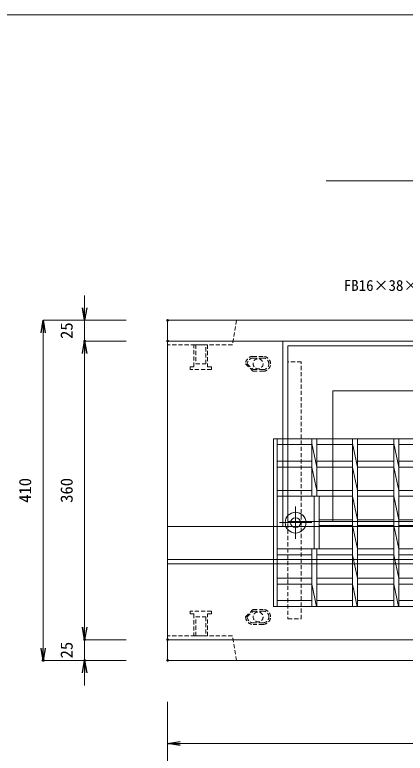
# Model space of a CAD drawing. Units: millimetres, scale not verified. Extents: x -1945 to 1945, y -1336 to 1504.
# Drawn here: x -846 to -375, y 614 to 1504 of the extents above; entities that cross this region are included whole.
import ezdxf
from ezdxf.enums import TextEntityAlignment as Align

# ---------------------------------------------------------------- set-up
doc = ezdxf.new("R2010")
doc.units = ezdxf.units.MM
doc.header["$LTSCALE"] = 10
doc.header["$PDMODE"] = 32
doc.header["$PDSIZE"] = 2
doc.linetypes.add('USER1', pattern=[0.75, 0.5, -0.25])
doc.layers.add('0-0_0', color=7, linetype='Continuous')
doc.layers.add('0-2_DEFPOINTS', color=7, linetype='Continuous')
for name, color, linetype, lineweight in [('0-1_TITLE', 7, 'Continuous', 18), ('0-3_KIJUN', 7, 'USER1', 18), ('0-5_SUNPO_S10', 3, 'Continuous', 18), ('0-7_10-グレーチング', 30, 'Continuous', 18)]:
    doc.layers.add(name, color=color, linetype=linetype, lineweight=lineweight)
doc.styles.add('ＭＳ ゴシック', font='')
doc.styles.get('ＭＳ ゴシック').set_extended_font_data('MS Gothic')

# ---------------------------------------------------------------- blocks, each defined once
blk = doc.blocks.new('_OPEN')
at = {"layer": '0-0_0'}
blk.add_line((0, 0), (-1, 0), dxfattribs=at)
blk.add_lwpolyline([(-1, 0.1667), (0, 0), (-1, -0.1667)], dxfattribs=at)
blk = doc.blocks.new('D16')
at = {"layer": '0-5_SUNPO_S10'}
for p, q in [((1283.34, 1946.08), (1283.34, 2046.08)), ((1298.34, 2046.08), (2266.34, 2046.08))]:
    blk.add_line(p, q, dxfattribs=at)
at = {"layer": '0-5_SUNPO_S10', "xscale": 15, "yscale": 15, "rotation": 180}
blk.add_blockref('_OPEN', (1283.34, 2046.08), dxfattribs=at)
blk = doc.blocks.new('D17')
at = {"layer": '0-2_DEFPOINTS'}
blk.add_point((1283.34, 2146.08), dxfattribs=at)
at = {"layer": '0-5_SUNPO_S10'}
for p, q in [((1283.34, 2096.08), (1283.34, 2046.08)), ((1298.34, 2046.08), (2266.34, 2046.08))]:
    blk.add_line(p, q, dxfattribs=at)
at = {"layer": '0-5_SUNPO_S10', "xscale": 15, "yscale": 15, "rotation": 180}
blk.add_blockref('_OPEN', (1283.34, 2046.08), dxfattribs=at)
blk = doc.blocks.new('D18')
at = {"layer": '0-2_DEFPOINTS'}
for p in [(1283.34, 2556.08), (1183.34, 2531.08), (1283.34, 2531.08)]:
    blk.add_point(p, dxfattribs=at)
at = {"layer": '0-5_SUNPO_S10'}
for p, q in [((1183.34, 2571.08), (1183.34, 2586.08)), ((1233.34, 2556.08), (1183.34, 2556.08)), ((1183.34, 2556.08), (1183.34, 2531.08)), ((1233.34, 2531.08), (1183.34, 2531.08)), ((1183.34, 2516.08), (1183.34, 2501.08))]:
    blk.add_line(p, q, dxfattribs=at)
at = {"layer": '0-5_SUNPO_S10', "xscale": 15, "yscale": 15}
for p, rotation in [((1183.34, 2556.08), 270), ((1183.34, 2531.08), 90)]:
    blk.add_blockref('_OPEN', p, dxfattribs=dict(at, rotation=rotation))
at = {"layer": '0-5_SUNPO_S10', "color": 7, "style": 'ＭＳ ゴシック'}
blk.add_text('25', height=14.66, rotation=90, dxfattribs=at).set_placement((1173.34, 2533.58), align=Align.BOTTOM_LEFT)
blk = doc.blocks.new('D19')
at = {"layer": '0-2_DEFPOINTS'}
for p in [(1283.34, 2531.08), (1183.34, 2171.08), (1283.34, 2171.08)]:
    blk.add_point(p, dxfattribs=at)
at = {"layer": '0-5_SUNPO_S10'}
for p, q in [((1233.34, 2531.08), (1183.34, 2531.08)), ((1183.34, 2516.08), (1183.34, 2186.08)), ((1233.34, 2171.08), (1183.34, 2171.08))]:
    blk.add_line(p, q, dxfattribs=at)
at = {"layer": '0-5_SUNPO_S10', "xscale": 15, "yscale": 15}
for p, rotation in [((1183.34, 2531.08), 90), ((1183.34, 2171.08), 270)]:
    blk.add_blockref('_OPEN', p, dxfattribs=dict(at, rotation=rotation))
at = {"layer": '0-5_SUNPO_S10', "color": 7, "style": 'ＭＳ ゴシック'}
blk.add_text('360', height=14.66, rotation=90, dxfattribs=at).set_placement((1173.34, 2336.08), align=Align.BOTTOM_LEFT)
blk = doc.blocks.new('D20')
at = {"layer": '0-2_DEFPOINTS'}
for p in [(1283.34, 2171.08), (1183.34, 2146.08), (1283.34, 2146.08)]:
    blk.add_point(p, dxfattribs=at)
at = {"layer": '0-5_SUNPO_S10'}
for p, q in [((1183.34, 2186.08), (1183.34, 2201.08)), ((1233.34, 2171.08), (1183.34, 2171.08)), ((1183.34, 2171.08), (1183.34, 2146.08)), ((1233.34, 2146.08), (1183.34, 2146.08)), ((1183.34, 2131.08), (1183.34, 2116.08))]:
    blk.add_line(p, q, dxfattribs=at)
at = {"layer": '0-5_SUNPO_S10', "xscale": 15, "yscale": 15}
for p, rotation in [((1183.34, 2171.08), 270), ((1183.34, 2146.08), 90)]:
    blk.add_blockref('_OPEN', p, dxfattribs=dict(at, rotation=rotation))
at = {"layer": '0-5_SUNPO_S10', "color": 7, "style": 'ＭＳ ゴシック'}
blk.add_text('25', height=14.66, rotation=90, dxfattribs=at).set_placement((1173.34, 2148.58), align=Align.BOTTOM_LEFT)
blk = doc.blocks.new('D21')
at = {"layer": '0-2_DEFPOINTS'}
for p in [(1283.34, 2556.08), (1133.34, 2146.08), (1283.34, 2146.08)]:
    blk.add_point(p, dxfattribs=at)
at = {"layer": '0-5_SUNPO_S10'}
for p, q in [((1233.34, 2556.08), (1133.34, 2556.08)), ((1133.34, 2541.08), (1133.34, 2161.08)), ((1233.34, 2146.08), (1133.34, 2146.08))]:
    blk.add_line(p, q, dxfattribs=at)
at = {"layer": '0-5_SUNPO_S10', "xscale": 15, "yscale": 15}
for p, rotation in [((1133.34, 2556.08), 90), ((1133.34, 2146.08), 270)]:
    blk.add_blockref('_OPEN', p, dxfattribs=dict(at, rotation=rotation))
at = {"layer": '0-5_SUNPO_S10', "color": 7, "style": 'ＭＳ ゴシック'}
blk.add_text('410', height=14.66, rotation=90, dxfattribs=at).set_placement((1123.34, 2336.08), align=Align.BOTTOM_LEFT)
blk = doc.blocks.new('A$C22FA4F67')
at = {"layer": '0-7_10-グレーチング'}
for p, q in [((-22.4, 98.83), (-22.4, -103.17)), ((-22.4, 98.83), (-17.9, 98.83)), ((-17.9, 98.83), (23.6, 98.83)), ((-17.9, 98.83), (-17.9, -103.17)), ((23.6, 98.83), (23.6, 29.58)), ((23.6, 98.83), (29.6, 98.83)), ((29.6, 98.83), (29.6, 29.58)), ((29.6, 98.83), (72.6, 98.83)), ((72.6, 98.83), (78.6, 98.83)), ((72.6, 98.83), (72.6, -103.17)), ((78.6, 98.83), (78.6, -103.17)), ((78.6, 98.83), (122.6, 98.83)), ((122.6, 98.83), (122.6, -103.17)), ((122.6, 98.83), (128.6, 98.83)), ((128.6, 98.83), (172.6, 98.83)), ((128.6, 98.83), (128.6, -103.17)), ((-17.9, 91.83), (23.6, 91.83)), ((23.6, 93.08), (29.6, 64.83)), ((29.6, 91.83), (72.6, 91.83)), ((72.6, 93.08), (78.6, 64.83)), ((78.6, 91.83), (122.6, 91.83)), ((122.6, 93.08), (128.6, 64.83)), ((128.6, 91.83), (172.6, 91.83)), ((-17.9, 71.83), (23.6, 71.83)), ((29.6, 71.83), (72.6, 71.83)), ((78.6, 71.83), (122.6, 71.83)), ((128.6, 71.83), (172.6, 71.83)), ((-17.9, 64.83), (23.6, 64.83)), ((23.6, 64.83), (29.6, 36.58)), ((29.6, 64.83), (72.6, 64.83)), ((72.6, 64.83), (78.6, 36.58)), ((78.6, 64.83), (122.6, 64.83)), ((122.6, 64.83), (128.6, 36.58)), ((128.6, 64.83), (172.6, 64.83)), ((-17.9, 36.58), (23.6, 36.58)), ((29.6, 36.58), (72.6, 36.58)), ((78.6, 36.58), (122.6, 36.58)), ((128.6, 36.58), (172.6, 36.58)), ((-17.9, 29.58), (72.6, 29.58)), ((26.6, -33.92), (26.6, 29.58)), ((32.6, -33.92), (32.6, 29.58)), ((72.6, 29.58), (78.6, 1.33)), ((78.6, 29.58), (122.6, 29.58)), ((122.6, 29.58), (128.6, 1.33)), ((128.6, 29.58), (172.6, 29.58)), ((4.1, -21.67), (4.1, 17.33)), ((32.6, 1.33), (72.6, 1.33)), ((78.6, 1.33), (122.6, 1.33)), ((128.6, 1.33), (172.6, 1.33)), ((-15.4, -2.17), (23.6, -2.17)), ((78.6, -5.67), (122.6, -5.67)), ((122.6, -5.67), (128.6, -33.92)), ((128.6, -5.67), (172.6, -5.67)), ((-17.9, -33.92), (72.6, -33.92)), ((23.6, -33.92), (23.6, -103.17)), ((29.6, -33.92), (29.6, -103.17)), ((78.6, -33.92), (122.6, -33.92)), ((128.6, -33.92), (172.6, -33.92)), ((-17.9, -40.92), (23.6, -40.92)), ((29.6, -40.92), (72.6, -40.92)), ((72.6, -40.92), (78.6, -69.17)), ((78.6, -40.92), (122.6, -40.92)), ((122.6, -40.92), (128.6, -69.17)), ((128.6, -40.92), (172.6, -40.92)), ((-17.9, -69.17), (23.6, -69.17)), ((29.6, -69.17), (72.6, -69.17)), ((78.6, -69.17), (122.6, -69.17)), ((128.6, -69.17), (172.6, -69.17)), ((29.6, -76.17), (72.6, -76.17)), ((72.6, -76.17), (78.34, -103.17)), ((78.6, -76.17), (122.6, -76.17)), ((122.6, -76.17), (128.34, -103.17)), ((-17.9, -96.17), (23.6, -96.17)), ((29.6, -96.17), (72.6, -96.17)), ((78.6, -96.17), (122.6, -96.17)), ((128.6, -96.17), (172.6, -96.17)), ((-22.4, -103.17), (-17.9, -103.17)), ((-17.9, -103.17), (23.6, -103.17)), ((23.6, -103.17), (29.6, -103.17)), ((29.6, -103.17), (72.6, -103.17)), ((72.6, -103.17), (78.6, -103.17)), ((78.6, -103.17), (122.6, -103.17)), ((122.6, -103.17), (128.6, -103.17)), ((128.6, -103.17), (172.6, -103.17))]:
    blk.add_line(p, q, dxfattribs=at)
for points in [[(32.6, -5.67), (72.6, -5.67), (78.6, -33.92)], [(-17.9, -76.17), (23.6, -76.17), (29.34, -103.17)], [(128.6, -76.17), (172.6, -76.17), (178.34, -103.17)]]:
    blk.add_lwpolyline(points, dxfattribs=at)
for radius in [12.5, 6]:
    blk.add_circle((4.1, -2.17), radius, dxfattribs=at)

msp = doc.modelspace()

# ---------------------------------------------------------------- linework, layer by layer
at = {"layer": '0-1_TITLE', "color": 1}
msp.add_line((-470.64, 1304.25), (470.64, 1304.25), dxfattribs=at)
at = {"layer": '0-1_TITLE', "color": 2}
msp.add_lwpolyline([(-1945, -1335.75), (1945, -1335.75), (1945, 1504.25), (-1945, 1504.25)], close=True, dxfattribs=at)
at = {"layer": '0-3_KIJUN'}
for p, q in [((-546.66, 1092.58), (-558.66, 1092.58)), ((-546.66, 1090.58), (-558.66, 1090.58)), ((-567.66, 1083.58), (-558.66, 1074.58)), ((-565.66, 1083.58), (-558.66, 1076.58)), ((-558.66, 1076.58), (-546.66, 1076.58)), ((-558.66, 1074.58), (-546.66, 1074.58)), ((-567.66, 778.58), (-558.66, 787.58)), ((-565.66, 778.58), (-558.66, 785.58)), ((-558.66, 787.58), (-546.66, 787.58)), ((-558.66, 785.58), (-546.66, 785.58)), ((-546.66, 771.58), (-558.66, 771.58)), ((-546.66, 769.58), (-558.66, 769.58))]:
    msp.add_line(p, q, dxfattribs=at)
at = {"layer": '0-3_KIJUN', "linetype": 'Continuous'}
for p, q in [((-661.66, 887.58), (-522.66, 887.58)), ((336.34, 847.58), (-661.66, 847.58)), ((336.34, 842.58), (-661.66, 842.58))]:
    msp.add_line(p, q, dxfattribs=at)
for points in [[(336.34, 726.08), (-661.66, 726.08), (-661.66, 1136.08), (336.34, 1136.08)], [(336.34, 1111.08), (-661.66, 1111.08), (-661.66, 751.08), (336.34, 751.08)], [(197.34, 1111.08), (-522.66, 1111.08), (-522.66, 887.58), (197.34, 887.58)], [(191.34, 1105.08), (-516.66, 1105.08), (-516.66, 893.58), (191.34, 893.58)], [(137.34, 1051.08), (-462.66, 1051.08), (-462.66, 893.58), (137.34, 893.58)]]:
    msp.add_lwpolyline(points, close=True, dxfattribs=at)
at = {"layer": '0-3_KIJUN'}
for points in [[(-661.66, 1136.08), (-578.66, 1136.08), (-583.66, 1106.58), (-661.66, 1106.58)], [(-629.88, 1106.58), (-613.43, 1106.58), (-613.43, 1080.08), (-608.91, 1080.08), (-608.91, 1076.58), (-634.41, 1076.58), (-634.41, 1080.08), (-629.88, 1080.08)], [(-615.66, 1106.58), (-627.66, 1106.58), (-627.66, 1083.58), (-615.66, 1083.58)], [(-500.66, 1086.08), (-516.66, 1086.08), (-516.66, 776.08), (-500.66, 776.08)], [(-629.88, 755.58), (-613.43, 755.58), (-613.43, 782.08), (-608.91, 782.08), (-608.91, 785.58), (-634.41, 785.58), (-634.41, 782.08), (-629.88, 782.08)], [(-615.66, 755.58), (-627.66, 755.58), (-627.66, 778.58), (-615.66, 778.58)], [(-661.66, 726.08), (-578.66, 726.08), (-583.66, 755.58), (-661.66, 755.58)]]:
    msp.add_lwpolyline(points, close=True, dxfattribs=at)
for centre in [(-552.66, 1083.58), (-552.66, 778.58)]:
    msp.add_circle(centre, 6, dxfattribs=at)
for centre, radius, start, end in [((-558.66, 1083.58), 9, 90, 180), ((-558.66, 1083.58), 7, 90, 180), ((-546.66, 1083.58), 9, 360, 90), ((-546.66, 1083.58), 7, 0, 90), ((-546.66, 1083.58), 9, 270, 0), ((-546.66, 1083.58), 7, 270, 0), ((-546.66, 778.58), 9, 0, 90), ((-546.66, 778.58), 7, 0, 90), ((-558.66, 778.58), 9, 180, 270), ((-558.66, 778.58), 7, 180, 270), ((-546.66, 778.58), 9, 270, 0), ((-546.66, 778.58), 7, 270, 0)]:
    msp.add_arc(centre, radius, start, end, dxfattribs=at)

# ---------------------------------------------------------------- block references
at = {"layer": '0-5_SUNPO_S10'}
for name in ['D18', 'D21', 'D19', 'D20', 'D17', 'D16']:
    msp.add_blockref(name, (-1945, -1420), dxfattribs=at)
at = {"layer": '0-7_10-グレーチング'}
msp.add_blockref('A$C22FA4F67', (-511.66, 894.33), dxfattribs=at)

# ---------------------------------------------------------------- texts
at = {"layer": '0-5_SUNPO_S10', "color": 7, "style": 'ＭＳ ゴシック'}
msp.add_text('FB16×38×L310 -2', height=13.2, dxfattribs=at).set_placement((-449.43, 1167.49), align=Align.BOTTOM_LEFT)

doc.saveas('drawing.dxf')
